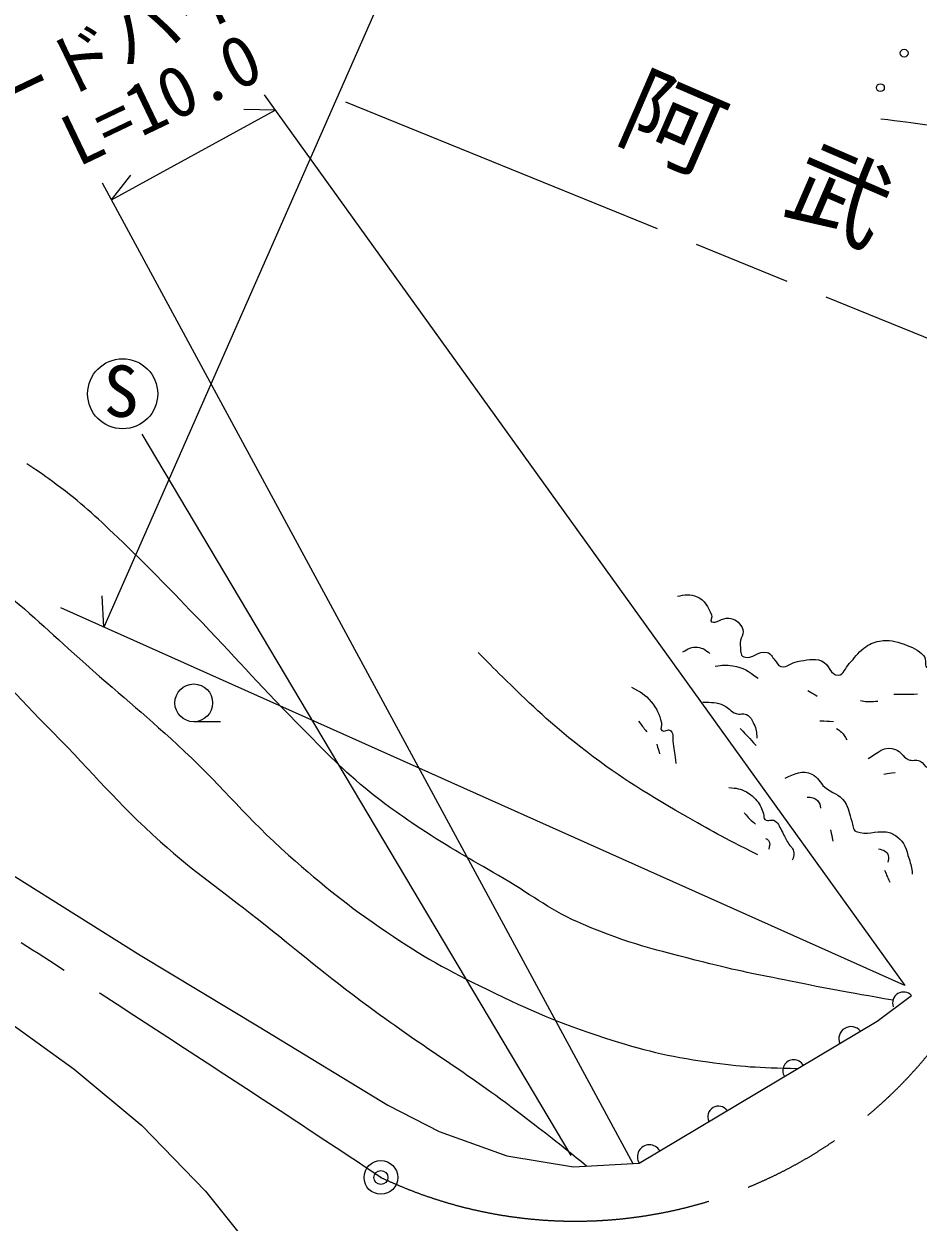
# Model space of a CAD drawing. Units: millimetres, scale not verified. Extents: x 40000 to 680000, y 20000 to 380000.
# Drawn here: x 178438 to 210341, y 253122 to 295877 of the extents above; entities that cross this region are included whole.
import ezdxf
from ezdxf.enums import TextEntityAlignment as Align

# ---------------------------------------------------------------- set-up
doc = ezdxf.new("R2010")
doc.units = ezdxf.units.MM
doc.header["$LTSCALE"] = 1000
doc.header["$PDMODE"] = 32
doc.header["$PDSIZE"] = 500
doc.linetypes.add('CHAIN', pattern=[18.5, 12, -1.5, 3.5, -1.5])
for name, color, linetype, lineweight in [('M-BGD', 7, 'Continuous', 13), ('M-BMK', 2, 'CHAIN', 13), ('M-BMK-SRVR', 3, 'Continuous', 13), ('M-STR-HTXT', 7, 'Continuous', 13)]:
    doc.layers.add(name, color=color, linetype=linetype, lineweight=lineweight)
doc.styles.add('ＭＳ ゴシック', font='')
doc.styles.get('ＭＳ ゴシック').set_extended_font_data('MS Gothic')

msp = doc.modelspace()

# ---------------------------------------------------------------- linework, layer by layer
at = {"layer": 'M-BGD'}
for p, q in [((197961, 255497), (182660, 281237)), ((184496, 270979), (185452, 270979))]:
    msp.add_line(p, q, dxfattribs=at)
for points in [[(101711, 295617), (106262, 294018), (111131, 291937), (114852, 290213), (117997, 288518), (120842, 286889), (123234, 285297), (126752, 282675), (130133, 279925), (133994, 276604), (137928, 273247), (140348, 271542), (143061, 270365), (146762, 269385), (151311, 268745), (156642, 268396), (160852, 267747), (165364, 266607), (169112, 265260), (170892, 264460), (173435, 263141), (177089, 260840), (180230, 258581)], [(178038, 265495), (182580, 262650), (186828, 260088), (191417, 257287), (193253, 256355), (195664, 255488), (198047, 255093), (200392, 255225)], [(200392, 255225), (208888, 260292), (210112, 261205)], [(180230, 258581), (182647, 256563), (184919, 254219), (188023, 250342), (189671, 249654), (196980, 247865), (200549, 246961), (205174, 246735), (216446, 250870)]]:
    msp.add_lwpolyline(points, dxfattribs=at)
for centre, radius in [((209846, 294836), 140), ((208998, 293603), 140), ((184496, 271649), 674)]:
    msp.add_circle(centre, radius, dxfattribs=at)
at = {"layer": 'M-BGD', "lineweight": 25}
msp.add_circle((181960, 282679), 1250, dxfattribs=at)
at = {"layer": 'M-BGD'}
for centre, radius, start, end in [((209824, 260940), 391, 42.6458, 200.6363), ((207948, 259660), 435, 38.9435, 202.6846), ((205903, 258526), 388, 28.9914, 212.6367), ((203221, 256877), 381, 35.2917, 206.3364), ((200753, 255452), 427, 29.3851, 212.243)]:
    msp.add_arc(centre, radius, start, end, dxfattribs=at)
for points, knots in [([(106740, 311098), (110731, 309571), (111871, 309157), (115050, 307666), (117711, 306418), (119145, 305604), (121746, 304236), (124829, 302616), (126566, 301724), (129585, 299990), (132406, 298370), (133987, 297459), (136717, 295689), (138435, 294576), (139385, 293930), (141018, 292695), (142822, 291331), (143673, 290370), (145421, 288934), (146777, 287820), (147510, 287154), (148959, 286164), (149884, 285533), (150390, 285139), (151409, 284675), (153493, 283726), (154723, 283332), (156901, 282626), (158260, 282185), (159066, 282076), (160407, 281585), (162237, 280915), (163148, 280265), (164955, 279536), (167103, 278668), (168426, 278479), (170526, 277502), (171626, 276991), (172169, 276563), (173194, 275914), (174324, 275198), (175000, 274848), (176028, 273992), (177473, 272790), (178127, 271944), (179454, 270614), (180973, 269093), (181708, 268120), (183313, 266691), (184597, 265549), (185408, 265019), (186756, 263953), (188310, 262724), (189150, 261995), (190742, 260815), (192837, 259263), (194120, 258543), (196190, 256958), (197111, 256252), (197420, 256020), (198527, 255120)], [0, 0, 0, 0, 1, 1, 1, 2, 2, 2, 3, 3, 3, 4, 4, 4, 5, 5, 5, 6, 6, 6, 7, 7, 7, 8, 8, 8, 9, 9, 9, 10, 10, 10, 11, 11, 11, 12, 12, 12, 13, 13, 13, 14, 14, 14, 15, 15, 15, 16, 16, 16, 17, 17, 17, 18, 18, 18, 19, 19, 19, 20, 20, 20, 20]), ([(209008, 292496), (210415, 292323), (210806, 292259), (211952, 292064), (213914, 291729), (214978, 291365), (216925, 290952), (218455, 290628), (219296, 290331), (220852, 290170), (221555, 290098), (221808, 290068), (222655, 290042)], [0, 0, 0, 0, 1, 1, 1, 2, 2, 2, 3, 3, 3, 4, 4, 4, 4]), ([(157586, 286587), (160643, 285166), (161409, 284809), (163862, 283673), (165906, 282727), (167098, 282292), (169098, 281256), (171368, 280079), (172557, 279262), (174686, 277845), (175874, 277054), (176516, 276574), (177632, 275684), (178858, 274705), (179466, 274064), (180642, 273026), (182017, 271812), (182826, 271174), (184164, 269919), (185660, 268519), (186346, 267575), (187882, 266219), (189181, 265072), (189937, 264452), (191373, 263481), (192716, 262573), (193515, 262121), (194975, 261416), (196565, 260648), (197476, 260241), (199156, 259700), (200562, 259246), (201376, 259042), (202839, 258835), (204088, 258659), (204561, 258636), (206060, 258605)], [0, 0, 0, 0, 1, 1, 1, 2, 2, 2, 3, 3, 3, 4, 4, 4, 5, 5, 5, 6, 6, 6, 7, 7, 7, 8, 8, 8, 9, 9, 9, 10, 10, 10, 11, 11, 11, 12, 12, 12, 12]), ([(209444, 261034), (207675, 261348), (207212, 261427), (205789, 261718), (204578, 261966), (203895, 262082), (202698, 262391), (200998, 262829), (200024, 263049), (198407, 263736), (197232, 264236), (196674, 264721), (195573, 265369), (194473, 266016), (193834, 266342), (192769, 267045), (191833, 267663), (191305, 268012), (190452, 268740), (189506, 269548), (189039, 270071), (188163, 270954), (186720, 272407), (185982, 273289), (184556, 274759), (183485, 275861), (182896, 276491), (181783, 277552), (180965, 278332), (180504, 278774), (179593, 279444), (179189, 279742), (179048, 279849), (178539, 280179)], [0, 0, 0, 0, 1, 1, 1, 2, 2, 2, 3, 3, 3, 4, 4, 4, 5, 5, 5, 6, 6, 6, 7, 7, 7, 8, 8, 8, 9, 9, 9, 10, 10, 10, 11, 11, 11, 11]), ([(201757, 275453), (202019, 275513), (202203, 275540), (202454, 275434), (202753, 275308), (202837, 275080), (202972, 274785), (203011, 274698), (202904, 274571), (202972, 274540), (203144, 274459), (203340, 274695), (203584, 274672), (203811, 274650), (203954, 274541), (204064, 274342), (204187, 274122), (203962, 273950), (203998, 273701), (204023, 273533), (203974, 273338), (204130, 273287), (204433, 273188), (204639, 273528), (204959, 273447), (205105, 273410), (205127, 273282), (205232, 273174), (205318, 273087), (205331, 272981), (205449, 272948), (205682, 272883), (205802, 273094), (206042, 273127), (206374, 273173), (206584, 273258), (206899, 273146), (207187, 273043), (207210, 272612), (207493, 272637), (207700, 272656), (207734, 272889), (207888, 273052), (208091, 273265), (208173, 273419), (208406, 273598), (208598, 273745), (208733, 273811), (208971, 273852), (209311, 273911), (209522, 273855), (209847, 273739), (210145, 273632), (210332, 273560), (210544, 273325), (210659, 273198), (210553, 272904), (210685, 272910), (210952, 272924), (211101, 273301), (211439, 273372), (211505, 273386), (211539, 273337), (211599, 273306), (211681, 273263), (211720, 273152), (211797, 273174), (212035, 273244), (211993, 273582), (212164, 273815), (212257, 273940), (212309, 274034), (212456, 274088), (212602, 274141), (212697, 274115), (212852, 274135), (212959, 274149), (213039, 274107), (213125, 274172), (213335, 274332), (213207, 274603), (213389, 274794), (213655, 275075), (213915, 275158), (214302, 275180), (214383, 275185), (214420, 275191), (214509, 275180)], [0, 0, 0, 0, 1, 1, 1, 2, 2, 2, 3, 3, 3, 4, 4, 4, 5, 5, 5, 6, 6, 6, 7, 7, 7, 8, 8, 8, 9, 9, 9, 10, 10, 10, 11, 11, 11, 12, 12, 12, 13, 13, 13, 14, 14, 14, 15, 15, 15, 16, 16, 16, 17, 17, 17, 18, 18, 18, 19, 19, 19, 20, 20, 20, 21, 21, 21, 22, 22, 22, 23, 23, 23, 24, 24, 24, 25, 25, 25, 26, 26, 26, 27, 27, 27, 28, 28, 28, 29, 29, 29, 29]), ([(201947, 273473), (202138, 273581), (202261, 273658), (202474, 273633), (202666, 273610), (202764, 273539), (202917, 273416)], [0, 0, 0, 0, 1, 1, 1, 2, 2, 2, 2]), ([(203106, 272955), (203365, 273002), (203486, 273005), (203727, 272973), (204117, 272923), (204280, 272774), (204631, 272531)], [0, 0, 0, 0, 1, 1, 1, 2, 2, 2, 2]), ([(200112, 272209), (200441, 272036), (200601, 271955), (200818, 271691), (201026, 271437), (201104, 271254), (201185, 270937), (201212, 270834), (201117, 270727), (201195, 270664), (201286, 270590), (201431, 270747), (201515, 270655), (201637, 270522), (201569, 270380), (201600, 270203), (201648, 269924), (201658, 269832), (201703, 269487)], [0, 0, 0, 0, 1, 1, 1, 2, 2, 2, 3, 3, 3, 4, 4, 4, 5, 5, 5, 6, 6, 6, 6]), ([(202660, 271672), (202987, 271668), (203143, 271684), (203414, 271559), (203599, 271473), (203656, 271339), (203847, 271267), (203985, 271214), (204093, 271298), (204223, 271229), (204372, 271150), (204412, 271040), (204487, 270890), (204577, 270712), (204577, 270609), (204591, 270391)], [0, 0, 0, 0, 1, 1, 1, 2, 2, 2, 3, 3, 3, 4, 4, 4, 5, 5, 5, 5]), ([(208291, 271731), (208343, 271720), (208360, 271719), (208404, 271712), (208597, 271685), (208672, 271700), (208904, 271712)], [0, 0, 0, 0, 1, 1, 1, 2, 2, 2, 2]), ([(207435, 270729), (207517, 270681), (207546, 270659), (207607, 270602), (207701, 270514), (207725, 270459), (207795, 270331)], [0, 0, 0, 0, 1, 1, 1, 2, 2, 2, 2]), ([(208566, 269658), (208881, 269875), (209163, 270131), (209536, 269988), (209747, 269907), (209786, 269729), (209989, 269630), (210139, 269557), (210259, 269639), (210412, 269573), (210547, 269516), (210555, 269371), (210695, 269328), (210938, 269254), (211137, 269477), (211345, 269338), (211494, 269238), (211391, 269055), (211420, 268876), (211420, 268876), (211420, 268876), (211420, 268876)], [0, 0, 0, 0, 1, 1, 1, 2, 2, 2, 3, 3, 3, 4, 4, 4, 5, 5, 5, 6, 6, 6, 7, 7, 7, 7]), ([(205594, 268963), (205932, 269110), (206214, 269272), (206554, 269105), (206783, 268992), (206820, 268807), (207016, 268643), (207278, 268424), (207523, 268403), (207722, 268125), (207891, 267890), (207868, 267697), (207977, 267428), (208035, 267283), (207991, 267118), (208137, 267061), (208523, 266908), (208789, 267095), (209201, 267042), (209363, 267021), (209454, 266976), (209587, 266882), (209876, 266677), (209914, 266423), (210020, 266085), (210086, 265876), (210107, 265786), (210137, 265537)], [0, 0, 0, 0, 1, 1, 1, 2, 2, 2, 3, 3, 3, 4, 4, 4, 5, 5, 5, 6, 6, 6, 7, 7, 7, 8, 8, 8, 9, 9, 9, 9]), ([(203594, 268628), (203866, 268600), (203998, 268597), (204215, 268473), (204381, 268378), (204463, 268300), (204591, 268157), (204729, 268004), (204754, 267878), (204830, 267686), (204859, 267612), (204816, 267536), (204879, 267487), (204990, 267401), (205119, 267518), (205234, 267437), (205389, 267328), (205403, 267195), (205500, 267033), (205587, 266887), (205622, 266798), (205705, 266650), (205782, 266512), (205901, 266459), (205910, 266301), (205916, 266195), (205899, 266134), (205854, 266035)], [0, 0, 0, 0, 1, 1, 1, 2, 2, 2, 3, 3, 3, 4, 4, 4, 5, 5, 5, 6, 6, 6, 7, 7, 7, 8, 8, 8, 9, 9, 9, 9]), ([(206384, 268289), (206538, 268274), (206661, 268276), (206760, 268156), (206831, 268072), (206851, 268003), (206866, 267896)], [0, 0, 0, 0, 1, 1, 1, 2, 2, 2, 2]), ([(204131, 267736), (204164, 267693), (204175, 267682), (204203, 267648), (204320, 267510), (204374, 267471), (204536, 267326)], [0, 0, 0, 0, 1, 1, 1, 2, 2, 2, 2]), ([(204896, 266811), (204944, 266794), (204972, 266773), (205007, 266734), (205086, 266644), (205041, 266541), (205012, 266429)], [0, 0, 0, 0, 1, 1, 1, 2, 2, 2, 2]), ([(208932, 266444), (209081, 266395), (209244, 266362), (209281, 266200), (209302, 266109), (209292, 266044), (209259, 265962)], [0, 0, 0, 0, 1, 1, 1, 2, 2, 2, 2]), ([(170768, 264515), (170809, 263940), (170844, 263757), (170928, 263277), (171117, 262190), (171410, 261624), (171775, 260583), (172266, 259186), (172558, 258405), (173179, 257061), (173666, 256005), (173906, 255387), (174553, 254422), (175134, 253555), (175564, 253140), (176314, 252415), (177053, 251702), (177519, 251356), (178333, 250729), (179495, 249833), (180135, 249302), (181403, 248562), (182792, 247752), (183589, 247283), (185123, 246801), (186189, 246466), (186824, 246403), (187930, 246245), (189401, 246036), (190232, 245938), (191716, 245888), (193392, 245831), (194329, 246041), (196002, 246161), (198888, 246368), (199815, 246473), (203380, 246822)], [0, 0, 0, 0, 1, 1, 1, 2, 2, 2, 3, 3, 3, 4, 4, 4, 5, 5, 5, 6, 6, 6, 7, 7, 7, 8, 8, 8, 9, 9, 9, 10, 10, 10, 11, 11, 11, 12, 12, 12, 12]), ([(168770, 253217), (169936, 252409), (170228, 252206), (171162, 251559), (172188, 250849), (172745, 250424), (173790, 249742), (174779, 249096), (175314, 248697), (176361, 248150), (177458, 247577), (178122, 247357), (179262, 246878), (180350, 246422), (180944, 246125), (182060, 245744), (183603, 245218), (184495, 245002), (186082, 244633), (187865, 244219), (188876, 244007), (190697, 243823), (192751, 243616), (193919, 243565), (195981, 243672), (197778, 243766), (198785, 243887), (200558, 244190), (203029, 244613), (204367, 245085), (206831, 245547), (208671, 245891), (209700, 246161), (211568, 246272), (213386, 246380), (214420, 246435), (216231, 246244), (217600, 246099), (218111, 246009), (219706, 245650)], [0, 0, 0, 0, 1, 1, 1, 2, 2, 2, 3, 3, 3, 4, 4, 4, 5, 5, 5, 6, 6, 6, 7, 7, 7, 8, 8, 8, 9, 9, 9, 10, 10, 10, 11, 11, 11, 12, 12, 12, 13, 13, 13, 13])]:
    msp.add_open_spline(points, degree=3, knots=knots, dxfattribs=at)
for points in [[(206408, 272089), (206577, 271990), (206577, 271990), (206747, 271891)], [(209478, 271957), (209902, 271962), (209902, 271962), (210326, 271967)], [(200364, 271000), (200513, 270806), (200513, 270806), (200663, 270612)], [(203997, 270739), (204280, 270433), (204280, 270433), (204563, 270127)], [(206831, 271012), (207081, 271001), (207081, 271001), (207330, 270990)], [(201018, 270174), (201067, 270005), (201067, 270005), (201117, 269836)], [(209115, 269103), (209320, 269136), (209320, 269136), (209525, 269169)], [(207220, 267120), (207262, 266918), (207262, 266918), (207303, 266716)], [(209145, 265676), (209239, 265464), (209239, 265464), (209333, 265252)]]:
    msp.add_open_spline(points, degree=3, dxfattribs=at)
at = {"layer": 'M-BMK'}
msp.add_lwpolyline([(189915, 293097), (220575, 280643), (249057, 268733)], dxfattribs=at)
for centre, radius, start, end in [((-354580, -567822), 987122, 56.43561, 57.32528), ((198121, 269430), 16275, 244.7335, 328.7324)]:
    msp.add_arc(centre, radius, start, end, dxfattribs=at)
at = {"layer": 'M-BMK-SRVR'}
msp.add_circle((191174, 254712), 600, dxfattribs=at)
msp.add_point((191174, 254712), dxfattribs=at)
at = {"layer": 'M-STR-HTXT'}
for p, q in [((199273, 315187), (181285, 274352)), ((187010, 293353), (209873, 261562)), ((181564, 289597), (187407, 292801)), ((187407, 292801), (186289, 292820)), ((181564, 289597), (182250, 290480)), ((181234, 290207), (200159, 255212)), ((181285, 274352), (181230, 275469)), ((209873, 261562), (179748, 275040))]:
    msp.add_line(p, q, dxfattribs=at)
msp.add_open_spline([(204623, 266226), (203337, 266873), (202975, 267071), (201949, 267667), (200459, 268534), (199624, 269038), (198267, 270101), (197189, 270945), (196637, 271483), (195657, 272439), (195258, 272827), (195123, 272955), (194648, 273447)], degree=3, knots=[0, 0, 0, 0, 1, 1, 1, 2, 2, 2, 3, 3, 3, 4, 4, 4, 4], dxfattribs=at)

# ---------------------------------------------------------------- texts
at = {"layer": 'M-BGD', "style": 'ＭＳ ゴシック'}
msp.add_text('S', height=1833, dxfattribs=at).set_placement((181282, 281305), align=Align.BOTTOM_LEFT)
at = {"layer": 'M-BGD', "insert": (208895, 289032), "char_height": 2566, "attachment_point": 5, "rotation": 336.591, "style": 'ＭＳ ゴシック'}
msp.add_mtext('\\T1.86;阿武川', dxfattribs=at)
at = {"layer": 'M-STR-HTXT', "style": 'ＭＳ ゴシック'}
for s, p in [('ガードパイプ', (175477, 290574)), ('L=10.0', (180595, 290260))]:
    msp.add_text(s, height=1833, rotation=25.586, dxfattribs=at).set_placement(p, align=Align.BOTTOM_LEFT)

doc.saveas('drawing.dxf')
